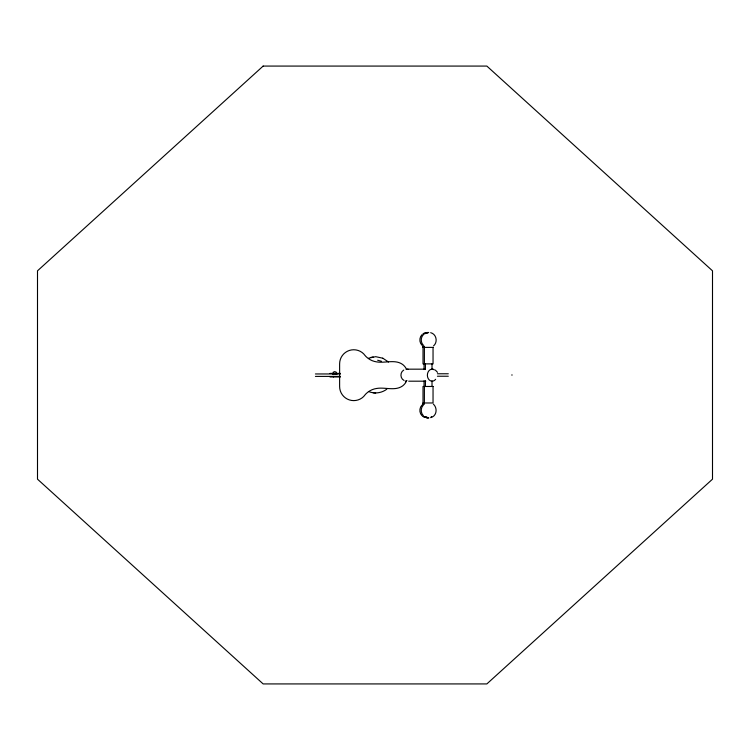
<?xml version="1.0" encoding="UTF-8"?>
<svg xmlns="http://www.w3.org/2000/svg" width="750" height="750" viewBox="0 0 750 750"><rect width="100%" height="100%" fill="white"/><g stroke="black" fill="none" stroke-linecap="round" stroke-linejoin="round"><path stroke-width="1.12" d="M406.2 369.506L405.984 368.25A13.791 13.791 0 0 0 402.516 364.378C395.147 359.156 385.125 363.291 376.884 361.931A18.928 18.928 0 0 1 364.341 354.684L363.731 353.897A14.119 14.119 0 0 0 339.619 363.881L339.619 386.475A14.119 14.119 0 0 0 363.731 396.469L364.341 395.672A18.928 18.928 0 0 1 376.884 388.425C385.097 387.056 395.175 391.219 402.516 385.988A13.791 13.791 0 0 0 405.984 382.116L406.088 380.522M433.556 345.909C438 342.122 436.537 334.097 430.669 332.691M422.016 334.641C419.147 337.472 419.147 342.459 422.016 345.291M423.384 334.641C420.506 337.472 420.506 342.459 423.384 345.291M422.016 405.066C419.147 407.897 419.147 412.894 422.016 415.725M423.384 405.066C420.506 407.897 420.506 412.894 423.384 415.725M403.753 370.069C399.862 372.272 400.05 378.516 404.072 380.475M405.309 381.844L406.95 380.522M333.141 372.262L334.744 371.606L336.337 372.262M431.128 416.916L431.681 416.494M386.812 389.194C381.666 393.075 374.522 394.088 368.569 391.509M430.669 417.666C436.903 416.109 437.709 408.056 433.369 404.109M368.578 358.2L375.684 356.672L382.791 358.209M370.809 357.431L373.181 356.925M425.475 369.169L406.762 369.169L408.337 369.328M329.991 373.387L340.162 373.387M437.409 373.772L448.303 373.772M315.422 373.959L340.153 373.959M511.687 375L512.212 375M437.409 376.228L448.303 376.228M315.422 376.406L340.153 376.406M329.991 376.969L340.162 376.969M408.694 381.188L425.766 381.188M373.163 392.775L375.684 393.009M432.15 369.178L433.247 369.319M377.653 360.234L381.506 361.294M382.772 358.181L388.528 362.025M435.356 370.059L437.503 372.338M432.009 363.881L432.009 369.534M432.009 380.831L432.009 386.475M425.419 363.881L425.419 369.534M425.419 380.831L425.419 386.475M424.387 347.391A3.488 3.488 0 0 0 423.975 346.078A3.506 3.478 -90 0 1 424.387 347.391L424.387 363.881M424.387 386.475L424.387 402.975A3.506 3.478 90 0 1 423.984 404.278A3.488 3.488 0 0 0 424.387 402.975M424.059 363.881L424.059 369.534M424.059 380.831L424.059 386.475M339.966 373.387L339.966 373.959M339.966 376.406L339.966 376.969M337.003 373.387L337.003 373.866M336.928 373.387L336.928 373.866M336.703 373.387L336.703 373.866M336.337 373.387L336.337 373.866M335.878 373.387L335.878 373.866M335.325 373.387L335.325 373.866M334.744 373.387L334.744 373.866M334.163 373.387L334.163 373.866M333.619 373.387L333.619 373.866M333.412 373.387L333.412 373.959M333.412 376.406L333.412 376.969M333.15 373.387L333.15 373.866M332.784 373.387L332.784 373.866M332.484 373.387L332.559 373.866M435.637 379.303A6.019 4.781 -90 0 1 429.197 379.913A6.019 4.781 -90 0 1 428.156 371.878A6.019 4.781 -90 0 1 434.419 369.881M263.147 66.075L37.5 270.825L37.5 479.175L263.147 683.925L486.853 683.925L712.5 479.175L712.5 270.825L486.853 66.075L263.147 66.075M423.581 333.441L423.028 333.872L427.35 332.438L423.581 333.441M424.941 333.441L424.387 333.872L428.719 332.438L424.941 333.441M433.041 347.391L423.019 347.391A3.488 3.488 0 0 0 422.606 346.078A3.506 3.478 -90 0 1 423.028 347.391L423.019 363.881L433.041 363.881L433.041 347.391M433.041 386.475L423.019 386.475L423.019 402.975A3.506 3.478 90 0 1 422.625 404.278A3.488 3.488 0 0 0 423.019 402.975L433.041 402.975L433.041 386.475M427.35 417.928L423.019 416.494L427.35 417.928M428.719 417.928L424.387 416.494L428.719 417.928"/></g></svg>
